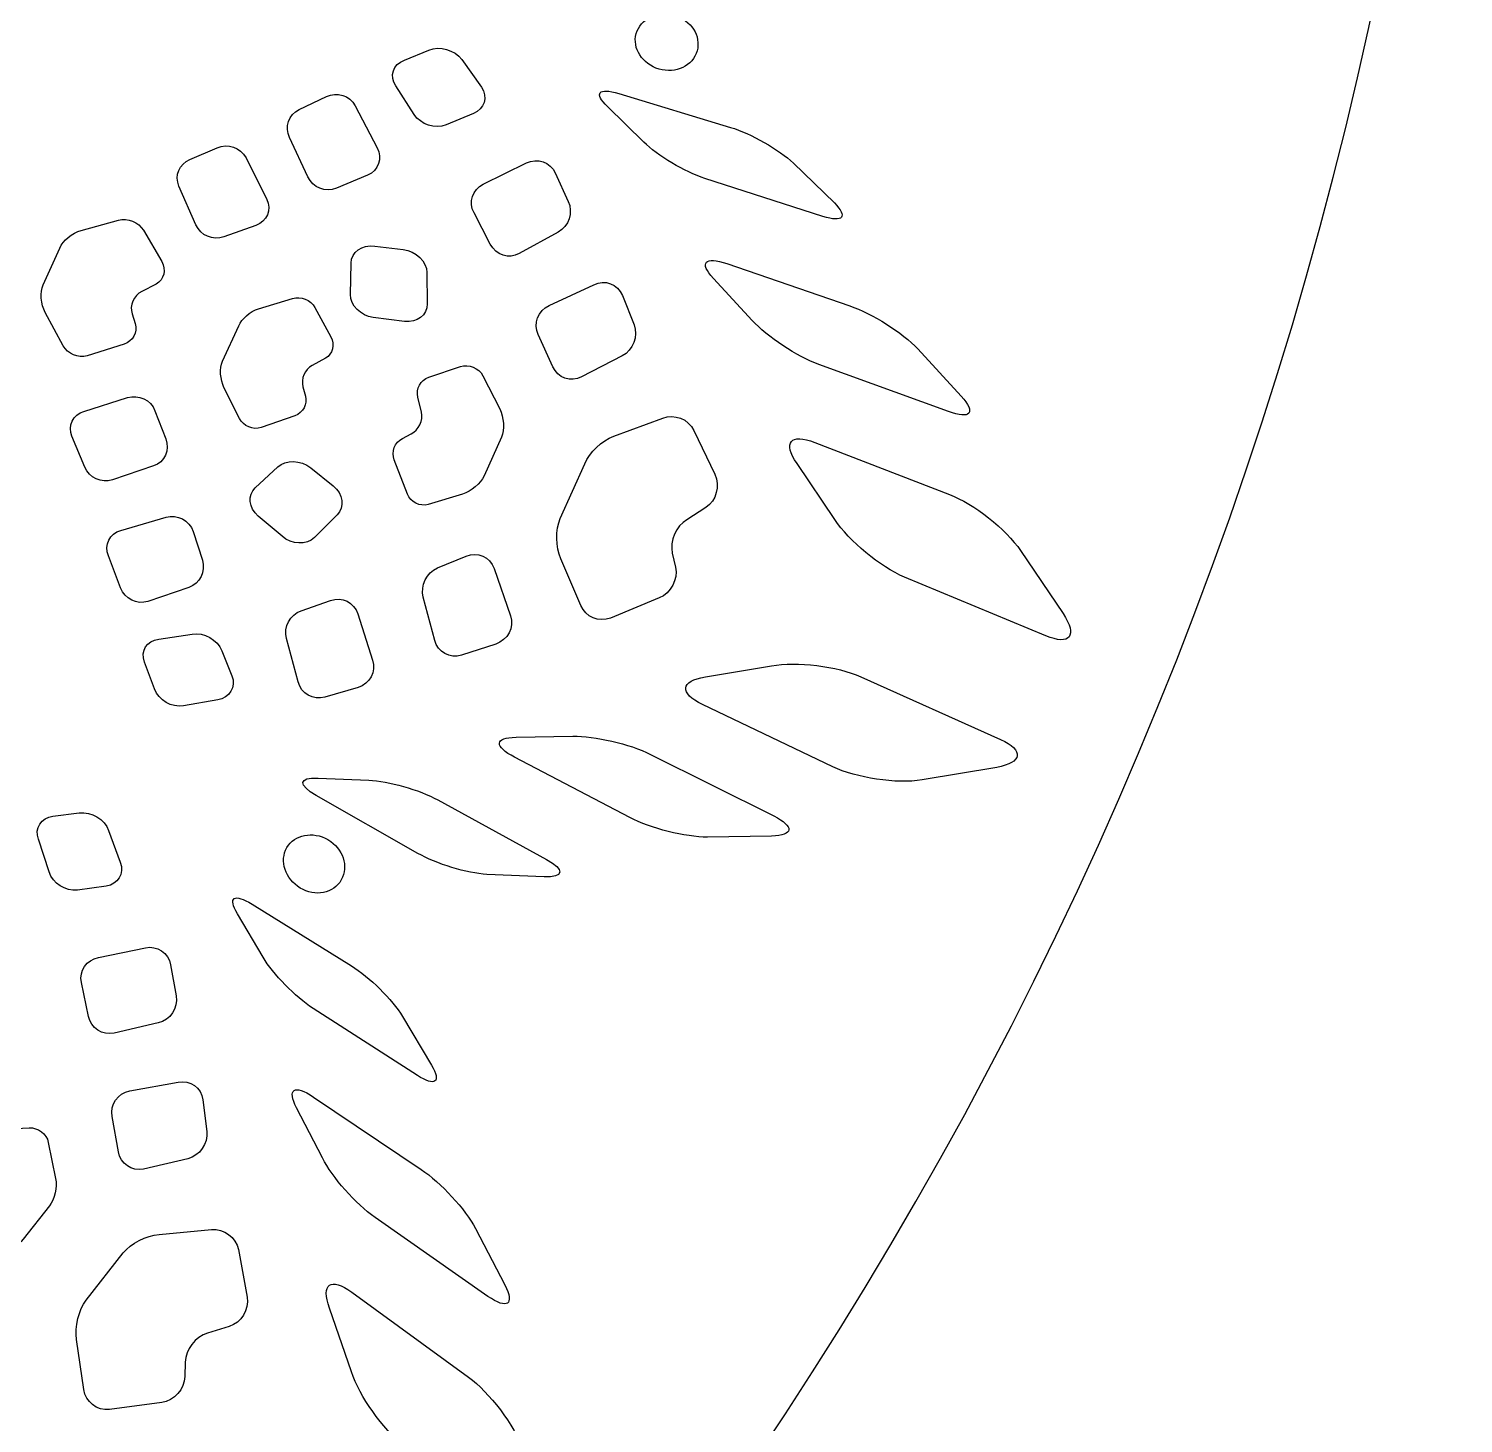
# Model space of a CAD drawing. Header units: centimetres. Extents: x -10.7 to 10.7, y -10.7 to 10.7.
# Drawn here: x 7.012 to 10.742, y -5.923 to -2.298 of the extents above; entities that cross this region are included whole.
import ezdxf

# ---------------------------------------------------------------- set-up
doc = ezdxf.new("R2010")
doc.units = ezdxf.units.CM
doc.header["$MEASUREMENT"] = 0
doc.layers.add('Camada 1', color=7, linetype='Continuous')

msp = doc.modelspace()

# ---------------------------------------------------------------- linework, layer by layer
at = {"layer": 'Camada 1'}
for points, knots in [([(-10.74208, 0), (-10.74208, 5.9327), (-5.9327, 10.74208), (0, 10.74208), (0, 10.74208), (5.9327, 10.74208), (10.74208, 5.9327), (10.74208, 0), (10.74208, 0), (10.74208, -5.9327), (5.9327, -10.74208), (0, -10.74208), (0, -10.74208), (-5.9327, -10.74208), (-10.74208, -5.9327), (-10.74208, 0)], [0, 0, 0, 0, 0.2, 0.2, 0.2, 0.2, 0.4, 0.4, 0.4, 0.4, 0.6, 0.6, 0.6, 0.6, 1, 1, 1, 1]), ([(8.59144, -2.31124), (8.58075, -2.34939), (8.60729, -2.39054), (8.65076, -2.40347), (8.65076, -2.40347), (8.69434, -2.41614), (8.73865, -2.39516), (8.74963, -2.35608), (8.74963, -2.35608), (8.76074, -2.31724), (8.73426, -2.27596), (8.6905, -2.26393), (8.6905, -2.26393), (8.64669, -2.25211), (8.60237, -2.27327), (8.59144, -2.31124)], [0, 0, 0, 0, 0.2, 0.2, 0.2, 0.2, 0.4, 0.4, 0.4, 0.4, 0.6, 0.6, 0.6, 0.6, 1, 1, 1, 1]), ([(8.01407, -2.52161), (8.031, -2.54762), (8.06844, -2.55976), (8.09726, -2.5482), (8.09726, -2.5482), (8.09726, -2.5482), (8.16798, -2.51928), (8.16798, -2.51928), (8.16798, -2.51928), (8.19708, -2.50732), (8.2065, -2.47607), (8.18896, -2.45049), (8.18896, -2.45049), (8.18896, -2.45049), (8.13774, -2.37866), (8.13774, -2.37866), (8.13774, -2.37866), (8.11898, -2.35294), (8.08019, -2.3422), (8.05209, -2.35403), (8.05209, -2.35403), (8.05209, -2.35403), (7.98856, -2.38014), (7.98856, -2.38014), (7.98856, -2.38014), (7.95919, -2.39162), (7.94924, -2.42155), (7.9662, -2.44732), (7.9662, -2.44732), (7.9662, -2.44732), (8.01407, -2.52161), (8.01407, -2.52161)], [0, 0, 0, 0, 0.1111111, 0.1111111, 0.1111111, 0.1111111, 0.2222222, 0.2222222, 0.2222222, 0.2222222, 0.3333333, 0.3333333, 0.3333333, 0.3333333, 0.4444444, 0.4444444, 0.4444444, 0.4444444, 0.5555556, 0.5555556, 0.5555556, 0.5555556, 0.6666667, 0.6666667, 0.6666667, 0.6666667, 0.7777778, 0.7777778, 0.7777778, 0.7777778, 1, 1, 1, 1]), ([(7.89302, -2.67907), (7.92101, -2.66722), (7.9326, -2.63502), (7.91829, -2.6079), (7.91829, -2.6079), (7.91829, -2.6079), (7.86093, -2.49887), (7.86093, -2.49887), (7.86093, -2.49887), (7.84677, -2.47204), (7.81291, -2.46143), (7.78574, -2.47469), (7.78574, -2.47469), (7.78574, -2.47469), (7.71523, -2.50882), (7.71523, -2.50882), (7.71523, -2.50882), (7.68837, -2.52163), (7.677, -2.55409), (7.68983, -2.58113), (7.68983, -2.58113), (7.68983, -2.58113), (7.73798, -2.68374), (7.73798, -2.68374), (7.73798, -2.68374), (7.75076, -2.71136), (7.78383, -2.7247), (7.81175, -2.71311), (7.81175, -2.71311), (7.81175, -2.71311), (7.89302, -2.67907), (7.89302, -2.67907)], [0, 0, 0, 0, 0.1111111, 0.1111111, 0.1111111, 0.1111111, 0.2222222, 0.2222222, 0.2222222, 0.2222222, 0.3333333, 0.3333333, 0.3333333, 0.3333333, 0.4444444, 0.4444444, 0.4444444, 0.4444444, 0.5555556, 0.5555556, 0.5555556, 0.5555556, 0.6666667, 0.6666667, 0.6666667, 0.6666667, 0.7777778, 0.7777778, 0.7777778, 0.7777778, 1, 1, 1, 1]), ([(9.07706, -2.78622), (9.12924, -2.80307), (9.14273, -2.78707), (9.10664, -2.75116), (9.10664, -2.75116), (9.10664, -2.75116), (9.00046, -2.64803), (9.00046, -2.64803), (9.00046, -2.64803), (8.96315, -2.61266), (8.88939, -2.57088), (8.83674, -2.555), (8.83674, -2.555), (8.83674, -2.555), (8.54596, -2.46695), (8.54596, -2.46695), (8.54596, -2.46695), (8.49336, -2.4511), (8.4804, -2.46621), (8.51704, -2.50111), (8.51704, -2.50111), (8.51704, -2.50111), (8.61102, -2.59311), (8.61102, -2.59311), (8.61102, -2.59311), (8.646, -2.62817), (8.7177, -2.67103), (8.77006, -2.68767), (8.77006, -2.68767), (8.77006, -2.68767), (9.07706, -2.78622), (9.07706, -2.78622)], [0, 0, 0, 0, 0.1111111, 0.1111111, 0.1111111, 0.1111111, 0.2222222, 0.2222222, 0.2222222, 0.2222222, 0.3333333, 0.3333333, 0.3333333, 0.3333333, 0.4444444, 0.4444444, 0.4444444, 0.4444444, 0.5555556, 0.5555556, 0.5555556, 0.5555556, 0.6666667, 0.6666667, 0.6666667, 0.6666667, 0.7777778, 0.7777778, 0.7777778, 0.7777778, 1, 1, 1, 1]), ([(7.60256, -2.81003), (7.63108, -2.79966), (7.64389, -2.76878), (7.63087, -2.74201), (7.63087, -2.74201), (7.63087, -2.74201), (7.57687, -2.6343), (7.57687, -2.6343), (7.57687, -2.6343), (7.56242, -2.60734), (7.52903, -2.59588), (7.50226, -2.60803), (7.50226, -2.60803), (7.50226, -2.60803), (7.43082, -2.63856), (7.43082, -2.63856), (7.43082, -2.63856), (7.4033, -2.64996), (7.3906, -2.68087), (7.40246, -2.70754), (7.40246, -2.70754), (7.40246, -2.70754), (7.44678, -2.80843), (7.44678, -2.80843), (7.44678, -2.80843), (7.45845, -2.83568), (7.49128, -2.84994), (7.51954, -2.83981), (7.51954, -2.83981), (7.51954, -2.83981), (7.60256, -2.81003), (7.60256, -2.81003)], [0, 0, 0, 0, 0.1111111, 0.1111111, 0.1111111, 0.1111111, 0.2222222, 0.2222222, 0.2222222, 0.2222222, 0.3333333, 0.3333333, 0.3333333, 0.3333333, 0.4444444, 0.4444444, 0.4444444, 0.4444444, 0.5555556, 0.5555556, 0.5555556, 0.5555556, 0.6666667, 0.6666667, 0.6666667, 0.6666667, 0.7777778, 0.7777778, 0.7777778, 0.7777778, 1, 1, 1, 1]), ([(8.21208, -2.85853), (8.22671, -2.88671), (8.26039, -2.89809), (8.28743, -2.88316), (8.28743, -2.88316), (8.28743, -2.88316), (8.38895, -2.82712), (8.38895, -2.82712), (8.38895, -2.82712), (8.41607, -2.81199), (8.42776, -2.77598), (8.41485, -2.74735), (8.41485, -2.74735), (8.41485, -2.74735), (8.38101, -2.67329), (8.38101, -2.67329), (8.38101, -2.67329), (8.36812, -2.64498), (8.33426, -2.63363), (8.30627, -2.64733), (8.30627, -2.64733), (8.30627, -2.64733), (8.1935, -2.70255), (8.1935, -2.70255), (8.1935, -2.70255), (8.16548, -2.71607), (8.15487, -2.74938), (8.16971, -2.77722), (8.16971, -2.77722), (8.16971, -2.77722), (8.21208, -2.85853), (8.21208, -2.85853)], [0, 0, 0, 0, 0.1111111, 0.1111111, 0.1111111, 0.1111111, 0.2222222, 0.2222222, 0.2222222, 0.2222222, 0.3333333, 0.3333333, 0.3333333, 0.3333333, 0.4444444, 0.4444444, 0.4444444, 0.4444444, 0.5555556, 0.5555556, 0.5555556, 0.5555556, 0.6666667, 0.6666667, 0.6666667, 0.6666667, 0.7777778, 0.7777778, 0.7777778, 0.7777778, 1, 1, 1, 1]), ([(7.25974, -3.11841), (7.2826, -3.11132), (7.29554, -3.08708), (7.28866, -3.06512), (7.28866, -3.06512), (7.28866, -3.06512), (7.28062, -3.03967), (7.28062, -3.03967), (7.28062, -3.03967), (7.27345, -3.01795), (7.28491, -2.99178), (7.30583, -2.98146), (7.30583, -2.98146), (7.30583, -2.98146), (7.34351, -2.96222), (7.34351, -2.96222), (7.34351, -2.96222), (7.36367, -2.95132), (7.36989, -2.92513), (7.35777, -2.90385), (7.35777, -2.90385), (7.35777, -2.90385), (7.31001, -2.82249), (7.31001, -2.82249), (7.31001, -2.82249), (7.2976, -2.80159), (7.26852, -2.78987), (7.24545, -2.79627), (7.24545, -2.79627), (7.24545, -2.79627), (7.14792, -2.82305), (7.14792, -2.82305), (7.14792, -2.82305), (7.12493, -2.82914), (7.10019, -2.84975), (7.09283, -2.86861), (7.09283, -2.86861), (7.09283, -2.86861), (7.04907, -2.9642), (7.04907, -2.9642), (7.04907, -2.9642), (7.04079, -2.98269), (7.04341, -3.01503), (7.05479, -3.03614), (7.05479, -3.03614), (7.05479, -3.03614), (7.10165, -3.12242), (7.10165, -3.12242), (7.10165, -3.12242), (7.11313, -3.14388), (7.14099, -3.15573), (7.16356, -3.14864), (7.16356, -3.14864), (7.16356, -3.14864), (7.25974, -3.11841), (7.25974, -3.11841)], [0, 0, 0, 0, 0.0666667, 0.0666667, 0.0666667, 0.0666667, 0.1333333, 0.1333333, 0.1333333, 0.1333333, 0.2, 0.2, 0.2, 0.2, 0.2666667, 0.2666667, 0.2666667, 0.2666667, 0.3333333, 0.3333333, 0.3333333, 0.3333333, 0.4, 0.4, 0.4, 0.4, 0.4666667, 0.4666667, 0.4666667, 0.4666667, 0.5333333, 0.5333333, 0.5333333, 0.5333333, 0.6, 0.6, 0.6, 0.6, 0.6666667, 0.6666667, 0.6666667, 0.6666667, 0.7333333, 0.7333333, 0.7333333, 0.7333333, 0.8, 0.8, 0.8, 0.8, 0.8666667, 0.8666667, 0.8666667, 0.8666667, 1, 1, 1, 1]), ([(7.84852, -2.98905), (7.84823, -3.01757), (7.87474, -3.04464), (7.90784, -3.04895), (7.90784, -3.04895), (7.90784, -3.04895), (7.98875, -3.0593), (7.98875, -3.0593), (7.98875, -3.0593), (8.02174, -3.06359), (8.04855, -3.04292), (8.04828, -3.01374), (8.04828, -3.01374), (8.04828, -3.01374), (8.04717, -2.93238), (8.04717, -2.93238), (8.04717, -2.93238), (8.04677, -2.90341), (8.01899, -2.87647), (7.98568, -2.87264), (7.98568, -2.87264), (7.98568, -2.87264), (7.91152, -2.86351), (7.91152, -2.86351), (7.91152, -2.86351), (7.87821, -2.85946), (7.85061, -2.87917), (7.85016, -2.9077), (7.85016, -2.9077), (7.85016, -2.9077), (7.84852, -2.98905), (7.84852, -2.98905)], [0, 0, 0, 0, 0.1111111, 0.1111111, 0.1111111, 0.1111111, 0.2222222, 0.2222222, 0.2222222, 0.2222222, 0.3333333, 0.3333333, 0.3333333, 0.3333333, 0.4444444, 0.4444444, 0.4444444, 0.4444444, 0.5555556, 0.5555556, 0.5555556, 0.5555556, 0.6666667, 0.6666667, 0.6666667, 0.6666667, 0.7777778, 0.7777778, 0.7777778, 0.7777778, 1, 1, 1, 1]), ([(9.40319, -3.29388), (9.46068, -3.31489), (9.47571, -3.29661), (9.43671, -3.25374), (9.43671, -3.25374), (9.43671, -3.25374), (9.32336, -3.13081), (9.32336, -3.13081), (9.32336, -3.13081), (9.28402, -3.08874), (9.20443, -3.03855), (9.14659, -3.01886), (9.14659, -3.01886), (9.14659, -3.01886), (8.82748, -2.90916), (8.82748, -2.90916), (8.82748, -2.90916), (8.76969, -2.88929), (8.75416, -2.90638), (8.7924, -2.94745), (8.7924, -2.94745), (8.7924, -2.94745), (8.89315, -3.05691), (8.89315, -3.05691), (8.89315, -3.05691), (8.93141, -3.09858), (9.00946, -3.15065), (9.06666, -3.17158), (9.06666, -3.17158), (9.06666, -3.17158), (9.40319, -3.29388), (9.40319, -3.29388)], [0, 0, 0, 0, 0.1111111, 0.1111111, 0.1111111, 0.1111111, 0.2222222, 0.2222222, 0.2222222, 0.2222222, 0.3333333, 0.3333333, 0.3333333, 0.3333333, 0.4444444, 0.4444444, 0.4444444, 0.4444444, 0.5555556, 0.5555556, 0.5555556, 0.5555556, 0.6666667, 0.6666667, 0.6666667, 0.6666667, 0.7777778, 0.7777778, 0.7777778, 0.7777778, 1, 1, 1, 1]), ([(8.37449, -3.17709), (8.38764, -3.20601), (8.42111, -3.21834), (8.44947, -3.20379), (8.44947, -3.20379), (8.44947, -3.20379), (8.55517, -3.14886), (8.55517, -3.14886), (8.55517, -3.14886), (8.58335, -3.13394), (8.59734, -3.09745), (8.58584, -3.06816), (8.58584, -3.06816), (8.58584, -3.06816), (8.55555, -2.99154), (8.55555, -2.99154), (8.55555, -2.99154), (8.54277, -2.96207), (8.50954, -2.94958), (8.48155, -2.96384), (8.48155, -2.96384), (8.48155, -2.96384), (8.36503, -3.01795), (8.36503, -3.01795), (8.36503, -3.01795), (8.33614, -3.03102), (8.32328, -3.06497), (8.33643, -3.09362), (8.33643, -3.09362), (8.33643, -3.09362), (8.37449, -3.17709), (8.37449, -3.17709)], [0, 0, 0, 0, 0.1111111, 0.1111111, 0.1111111, 0.1111111, 0.2222222, 0.2222222, 0.2222222, 0.2222222, 0.3333333, 0.3333333, 0.3333333, 0.3333333, 0.4444444, 0.4444444, 0.4444444, 0.4444444, 0.5555556, 0.5555556, 0.5555556, 0.5555556, 0.6666667, 0.6666667, 0.6666667, 0.6666667, 0.7777778, 0.7777778, 0.7777778, 0.7777778, 1, 1, 1, 1]), ([(7.70416, -3.30438), (7.72504, -3.297), (7.73737, -3.27377), (7.73139, -3.25329), (7.73139, -3.25329), (7.73139, -3.25329), (7.72485, -3.22945), (7.72485, -3.22945), (7.72485, -3.22945), (7.71879, -3.209), (7.72972, -3.18392), (7.74872, -3.17378), (7.74872, -3.17378), (7.74872, -3.17378), (7.78378, -3.15492), (7.78378, -3.15492), (7.78378, -3.15492), (7.80206, -3.14436), (7.80831, -3.11928), (7.79759, -3.09949), (7.79759, -3.09949), (7.79759, -3.09949), (7.75616, -3.02303), (7.75616, -3.02303), (7.75616, -3.02303), (7.74515, -3.0035), (7.71896, -2.99295), (7.69787, -2.99956), (7.69787, -2.99956), (7.69787, -2.99956), (7.60908, -3.02657), (7.60908, -3.02657), (7.60908, -3.02657), (7.58789, -3.03297), (7.56513, -3.05295), (7.5578, -3.07086), (7.5578, -3.07086), (7.5578, -3.07086), (7.51592, -3.16294), (7.51592, -3.16294), (7.51592, -3.16294), (7.5079, -3.18046), (7.50946, -3.21107), (7.51954, -3.23091), (7.51954, -3.23091), (7.51954, -3.23091), (7.56031, -3.31153), (7.56031, -3.31153), (7.56031, -3.31153), (7.57013, -3.33159), (7.59518, -3.34227), (7.61611, -3.33513), (7.61611, -3.33513), (7.61611, -3.33513), (7.70416, -3.30438), (7.70416, -3.30438)], [0, 0, 0, 0, 0.0666667, 0.0666667, 0.0666667, 0.0666667, 0.1333333, 0.1333333, 0.1333333, 0.1333333, 0.2, 0.2, 0.2, 0.2, 0.2666667, 0.2666667, 0.2666667, 0.2666667, 0.3333333, 0.3333333, 0.3333333, 0.3333333, 0.4, 0.4, 0.4, 0.4, 0.4666667, 0.4666667, 0.4666667, 0.4666667, 0.5333333, 0.5333333, 0.5333333, 0.5333333, 0.6, 0.6, 0.6, 0.6, 0.6666667, 0.6666667, 0.6666667, 0.6666667, 0.7333333, 0.7333333, 0.7333333, 0.7333333, 0.8, 0.8, 0.8, 0.8, 0.8666667, 0.8666667, 0.8666667, 0.8666667, 1, 1, 1, 1]), ([(7.99648, -3.50827), (8.00442, -3.52907), (8.02884, -3.54148), (8.05059, -3.53497), (8.05059, -3.53497), (8.05059, -3.53497), (8.14005, -3.50835), (8.14005, -3.50835), (8.14005, -3.50835), (8.16196, -3.50152), (8.18715, -3.4802), (8.19572, -3.46088), (8.19572, -3.46088), (8.19572, -3.46088), (8.24136, -3.36029), (8.24136, -3.36029), (8.24136, -3.36029), (8.24959, -3.34084), (8.24705, -3.30753), (8.23678, -3.28689), (8.23678, -3.28689), (8.23678, -3.28689), (8.19257, -3.20042), (8.19257, -3.20042), (8.19257, -3.20042), (8.18196, -3.18015), (8.15563, -3.16962), (8.13436, -3.17677), (8.13436, -3.17677), (8.13436, -3.17677), (8.05181, -3.20463), (8.05181, -3.20463), (8.05181, -3.20463), (8.03043, -3.21154), (8.01794, -3.23474), (8.02374, -3.2562), (8.02374, -3.2562), (8.02374, -3.2562), (8.03319, -3.2952), (8.03319, -3.2952), (8.03319, -3.2952), (8.03824, -3.31616), (8.0261, -3.342), (8.00626, -3.35185), (8.00626, -3.35185), (8.00626, -3.35185), (7.98343, -3.36357), (7.98343, -3.36357), (7.98343, -3.36357), (7.96374, -3.37347), (7.95414, -3.39865), (7.96234, -3.41934), (7.96234, -3.41934), (7.96234, -3.41934), (7.99648, -3.50827), (7.99648, -3.50827)], [0, 0, 0, 0, 0.0666667, 0.0666667, 0.0666667, 0.0666667, 0.1333333, 0.1333333, 0.1333333, 0.1333333, 0.2, 0.2, 0.2, 0.2, 0.2666667, 0.2666667, 0.2666667, 0.2666667, 0.3333333, 0.3333333, 0.3333333, 0.3333333, 0.4, 0.4, 0.4, 0.4, 0.4666667, 0.4666667, 0.4666667, 0.4666667, 0.5333333, 0.5333333, 0.5333333, 0.5333333, 0.6, 0.6, 0.6, 0.6, 0.6666667, 0.6666667, 0.6666667, 0.6666667, 0.7333333, 0.7333333, 0.7333333, 0.7333333, 0.8, 0.8, 0.8, 0.8, 0.8666667, 0.8666667, 0.8666667, 0.8666667, 1, 1, 1, 1]), ([(7.15751, -3.43781), (7.16899, -3.46535), (7.20117, -3.48057), (7.22942, -3.47112), (7.22942, -3.47112), (7.22942, -3.47112), (7.33631, -3.43474), (7.33631, -3.43474), (7.33631, -3.43474), (7.36555, -3.42537), (7.37925, -3.39333), (7.36832, -3.36476), (7.36832, -3.36476), (7.36832, -3.36476), (7.34014, -3.29152), (7.34014, -3.29152), (7.34014, -3.29152), (7.32932, -3.26345), (7.29717, -3.24837), (7.26889, -3.25728), (7.26889, -3.25728), (7.26889, -3.25728), (7.15512, -3.29313), (7.15512, -3.29313), (7.15512, -3.29313), (7.12776, -3.30205), (7.11244, -3.33049), (7.12422, -3.35795), (7.12422, -3.35795), (7.12422, -3.35795), (7.15751, -3.43781), (7.15751, -3.43781)], [0, 0, 0, 0, 0.1111111, 0.1111111, 0.1111111, 0.1111111, 0.2222222, 0.2222222, 0.2222222, 0.2222222, 0.3333333, 0.3333333, 0.3333333, 0.3333333, 0.4444444, 0.4444444, 0.4444444, 0.4444444, 0.5555556, 0.5555556, 0.5555556, 0.5555556, 0.6666667, 0.6666667, 0.6666667, 0.6666667, 0.7777778, 0.7777778, 0.7777778, 0.7777778, 1, 1, 1, 1]), ([(8.65135, -3.77801), (8.68157, -3.7656), (8.70048, -3.72933), (8.69358, -3.69789), (8.69358, -3.69789), (8.69358, -3.69789), (8.68535, -3.66164), (8.68535, -3.66164), (8.68535, -3.66164), (8.67826, -3.63034), (8.69509, -3.59137), (8.72316, -3.57475), (8.72316, -3.57475), (8.72316, -3.57475), (8.7729, -3.54297), (8.7729, -3.54297), (8.7729, -3.54297), (8.79946, -3.52527), (8.81007, -3.48643), (8.79592, -3.45666), (8.79592, -3.45666), (8.79592, -3.45666), (8.74134, -3.34257), (8.74134, -3.34257), (8.74134, -3.34257), (8.72718, -3.31307), (8.69059, -3.29891), (8.66027, -3.31048), (8.66027, -3.31048), (8.66027, -3.31048), (8.53295, -3.35797), (8.53295, -3.35797), (8.53295, -3.35797), (8.50271, -3.36858), (8.46905, -3.40086), (8.45783, -3.42912), (8.45783, -3.42912), (8.45783, -3.42912), (8.39412, -3.57192), (8.39412, -3.57192), (8.39412, -3.57192), (8.38153, -3.59962), (8.38192, -3.64656), (8.39507, -3.67622), (8.39507, -3.67622), (8.39507, -3.67622), (8.44743, -3.79766), (8.44743, -3.79766), (8.44743, -3.79766), (8.46008, -3.82774), (8.49461, -3.84235), (8.52456, -3.83023), (8.52456, -3.83023), (8.52456, -3.83023), (8.65135, -3.77801), (8.65135, -3.77801)], [0, 0, 0, 0, 0.0666667, 0.0666667, 0.0666667, 0.0666667, 0.1333333, 0.1333333, 0.1333333, 0.1333333, 0.2, 0.2, 0.2, 0.2, 0.2666667, 0.2666667, 0.2666667, 0.2666667, 0.3333333, 0.3333333, 0.3333333, 0.3333333, 0.4, 0.4, 0.4, 0.4, 0.4666667, 0.4666667, 0.4666667, 0.4666667, 0.5333333, 0.5333333, 0.5333333, 0.5333333, 0.6, 0.6, 0.6, 0.6, 0.6666667, 0.6666667, 0.6666667, 0.6666667, 0.7333333, 0.7333333, 0.7333333, 0.7333333, 0.8, 0.8, 0.8, 0.8, 0.8666667, 0.8666667, 0.8666667, 0.8666667, 1, 1, 1, 1]), ([(9.65647, -3.87644), (9.71926, -3.90255), (9.73968, -3.87623), (9.70161, -3.81889), (9.70161, -3.81889), (9.70161, -3.81889), (9.59109, -3.65501), (9.59109, -3.65501), (9.59109, -3.65501), (9.55246, -3.59876), (9.46917, -3.53343), (9.40572, -3.5092), (9.40572, -3.5092), (9.40572, -3.5092), (9.05581, -3.37376), (9.05581, -3.37376), (9.05581, -3.37376), (8.99252, -3.34947), (8.97183, -3.37376), (9.00961, -3.4289), (9.00961, -3.4289), (9.00961, -3.4289), (9.10766, -3.5741), (9.10766, -3.5741), (9.10766, -3.5741), (9.14489, -3.63009), (9.2263, -3.6979), (9.28906, -3.72401), (9.28906, -3.72401), (9.28906, -3.72401), (9.65647, -3.87644), (9.65647, -3.87644)], [0, 0, 0, 0, 0.1111111, 0.1111111, 0.1111111, 0.1111111, 0.2222222, 0.2222222, 0.2222222, 0.2222222, 0.3333333, 0.3333333, 0.3333333, 0.3333333, 0.4444444, 0.4444444, 0.4444444, 0.4444444, 0.5555556, 0.5555556, 0.5555556, 0.5555556, 0.6666667, 0.6666667, 0.6666667, 0.6666667, 0.7777778, 0.7777778, 0.7777778, 0.7777778, 1, 1, 1, 1]), ([(7.81375, -3.56246), (7.83407, -3.54195), (7.82933, -3.50761), (7.8033, -3.48645), (7.8033, -3.48645), (7.8033, -3.48645), (7.74507, -3.43991), (7.74507, -3.43991), (7.74507, -3.43991), (7.71896, -3.4189), (7.68025, -3.41816), (7.65927, -3.43737), (7.65927, -3.43737), (7.65927, -3.43737), (7.60098, -3.49158), (7.60098, -3.49158), (7.60098, -3.49158), (7.58071, -3.51105), (7.58349, -3.54391), (7.60871, -3.56535), (7.60871, -3.56535), (7.60871, -3.56535), (7.67049, -3.61779), (7.67049, -3.61779), (7.67049, -3.61779), (7.69555, -3.63959), (7.73365, -3.64118), (7.75526, -3.62134), (7.75526, -3.62134), (7.75526, -3.62134), (7.81375, -3.56246), (7.81375, -3.56246)], [0, 0, 0, 0, 0.1111111, 0.1111111, 0.1111111, 0.1111111, 0.2222222, 0.2222222, 0.2222222, 0.2222222, 0.3333333, 0.3333333, 0.3333333, 0.3333333, 0.4444444, 0.4444444, 0.4444444, 0.4444444, 0.5555556, 0.5555556, 0.5555556, 0.5555556, 0.6666667, 0.6666667, 0.6666667, 0.6666667, 0.7777778, 0.7777778, 0.7777778, 0.7777778, 1, 1, 1, 1]), ([(7.25069, -3.75171), (7.26162, -3.78055), (7.29339, -3.79648), (7.32184, -3.78708), (7.32184, -3.78708), (7.32184, -3.78708), (7.42833, -3.75078), (7.42833, -3.75078), (7.42833, -3.75078), (7.45664, -3.74081), (7.47265, -3.70882), (7.46341, -3.67987), (7.46341, -3.67987), (7.46341, -3.67987), (7.43925, -3.60499), (7.43925, -3.60499), (7.43925, -3.60499), (7.42994, -3.57615), (7.39803, -3.56001), (7.36903, -3.5685), (7.36903, -3.5685), (7.36903, -3.5685), (7.2514, -3.60247), (7.2514, -3.60247), (7.2514, -3.60247), (7.22238, -3.61041), (7.20785, -3.64012), (7.21886, -3.66848), (7.21886, -3.66848), (7.21886, -3.66848), (7.25069, -3.75171), (7.25069, -3.75171)], [0, 0, 0, 0, 0.1111111, 0.1111111, 0.1111111, 0.1111111, 0.2222222, 0.2222222, 0.2222222, 0.2222222, 0.3333333, 0.3333333, 0.3333333, 0.3333333, 0.4444444, 0.4444444, 0.4444444, 0.4444444, 0.5555556, 0.5555556, 0.5555556, 0.5555556, 0.6666667, 0.6666667, 0.6666667, 0.6666667, 0.7777778, 0.7777778, 0.7777778, 0.7777778, 1, 1, 1, 1]), ([(8.22635, -3.89782), (8.25686, -3.88771), (8.2754, -3.85506), (8.26426, -3.82424), (8.26426, -3.82424), (8.26426, -3.82424), (8.22169, -3.70145), (8.22169, -3.70145), (8.22169, -3.70145), (8.21116, -3.67139), (8.17859, -3.65703), (8.14967, -3.66909), (8.14967, -3.66909), (8.14967, -3.66909), (8.07466, -3.70002), (8.07466, -3.70002), (8.07466, -3.70002), (8.04606, -3.71185), (8.03037, -3.74614), (8.03762, -3.77569), (8.03762, -3.77569), (8.03762, -3.77569), (8.0676, -3.88867), (8.0676, -3.88867), (8.0676, -3.88867), (8.07554, -3.91907), (8.10684, -3.93614), (8.13721, -3.92664), (8.13721, -3.92664), (8.13721, -3.92664), (8.22635, -3.89782), (8.22635, -3.89782)], [0, 0, 0, 0, 0.1111111, 0.1111111, 0.1111111, 0.1111111, 0.2222222, 0.2222222, 0.2222222, 0.2222222, 0.3333333, 0.3333333, 0.3333333, 0.3333333, 0.4444444, 0.4444444, 0.4444444, 0.4444444, 0.5555556, 0.5555556, 0.5555556, 0.5555556, 0.6666667, 0.6666667, 0.6666667, 0.6666667, 0.7777778, 0.7777778, 0.7777778, 0.7777778, 1, 1, 1, 1]), ([(7.86842, -4.01058), (7.89866, -4.0018), (7.9156, -3.96965), (7.9061, -3.93967), (7.9061, -3.93967), (7.9061, -3.93967), (7.86779, -3.81944), (7.86779, -3.81944), (7.86779, -3.81944), (7.85819, -3.78946), (7.82612, -3.7742), (7.7967, -3.78454), (7.7967, -3.78454), (7.7967, -3.78454), (7.72018, -3.81124), (7.72018, -3.81124), (7.72018, -3.81124), (7.69108, -3.82129), (7.67404, -3.85352), (7.68219, -3.88344), (7.68219, -3.88344), (7.68219, -3.88344), (7.71243, -3.99644), (7.71243, -3.99644), (7.71243, -3.99644), (7.72047, -4.02647), (7.75127, -4.04454), (7.78138, -4.03607), (7.78138, -4.03607), (7.78138, -4.03607), (7.86842, -4.01058), (7.86842, -4.01058)], [0, 0, 0, 0, 0.1111111, 0.1111111, 0.1111111, 0.1111111, 0.2222222, 0.2222222, 0.2222222, 0.2222222, 0.3333333, 0.3333333, 0.3333333, 0.3333333, 0.4444444, 0.4444444, 0.4444444, 0.4444444, 0.5555556, 0.5555556, 0.5555556, 0.5555556, 0.6666667, 0.6666667, 0.6666667, 0.6666667, 0.7777778, 0.7777778, 0.7777778, 0.7777778, 1, 1, 1, 1]), ([(7.5034, -4.0432), (7.53459, -4.03783), (7.55126, -4.00944), (7.54015, -3.98052), (7.54015, -3.98052), (7.54015, -3.98052), (7.51441, -3.91572), (7.51441, -3.91572), (7.51441, -3.91572), (7.50219, -3.88659), (7.46731, -3.86701), (7.43668, -3.87206), (7.43668, -3.87206), (7.43668, -3.87206), (7.35013, -3.885), (7.35013, -3.885), (7.35013, -3.885), (7.31883, -3.88913), (7.30227, -3.91572), (7.3129, -3.94474), (7.3129, -3.94474), (7.3129, -3.94474), (7.33904, -4.0147), (7.33904, -4.0147), (7.33904, -4.0147), (7.34981, -4.04391), (7.38352, -4.06381), (7.41455, -4.05844), (7.41455, -4.05844), (7.41455, -4.05844), (7.5034, -4.0432), (7.5034, -4.0432)], [0, 0, 0, 0, 0.1111111, 0.1111111, 0.1111111, 0.1111111, 0.2222222, 0.2222222, 0.2222222, 0.2222222, 0.3333333, 0.3333333, 0.3333333, 0.3333333, 0.4444444, 0.4444444, 0.4444444, 0.4444444, 0.5555556, 0.5555556, 0.5555556, 0.5555556, 0.6666667, 0.6666667, 0.6666667, 0.6666667, 0.7777778, 0.7777778, 0.7777778, 0.7777778, 1, 1, 1, 1]), ([(9.17578, -3.98288), (9.11384, -3.95536), (9.00888, -3.94274), (8.94313, -3.95433), (8.94313, -3.95433), (8.94313, -3.95433), (8.77128, -3.98325), (8.77128, -3.98325), (8.77128, -3.98325), (8.70603, -3.99381), (8.70275, -4.0258), (8.76411, -4.05508), (8.76411, -4.05508), (8.76411, -4.05508), (9.10254, -4.21693), (9.10254, -4.21693), (9.10254, -4.21693), (9.16369, -4.24614), (9.26804, -4.26202), (9.33492, -4.25109), (9.33492, -4.25109), (9.33492, -4.25109), (9.52873, -4.21844), (9.52873, -4.21844), (9.52873, -4.21844), (9.59599, -4.20651), (9.60078, -4.17359), (9.53884, -4.14586), (9.53884, -4.14586), (9.53884, -4.14586), (9.17578, -3.98288), (9.17578, -3.98288)], [0, 0, 0, 0, 0.1111111, 0.1111111, 0.1111111, 0.1111111, 0.2222222, 0.2222222, 0.2222222, 0.2222222, 0.3333333, 0.3333333, 0.3333333, 0.3333333, 0.4444444, 0.4444444, 0.4444444, 0.4444444, 0.5555556, 0.5555556, 0.5555556, 0.5555556, 0.6666667, 0.6666667, 0.6666667, 0.6666667, 0.7777778, 0.7777778, 0.7777778, 0.7777778, 1, 1, 1, 1]), ([(8.62867, -4.18457), (8.57411, -4.15711), (8.48296, -4.13652), (8.42671, -4.13771), (8.42671, -4.13771), (8.42671, -4.13771), (8.27894, -4.14006), (8.27894, -4.14006), (8.27894, -4.14006), (8.2228, -4.14091), (8.22126, -4.16393), (8.27539, -4.19234), (8.27539, -4.19234), (8.27539, -4.19234), (8.57471, -4.34876), (8.57471, -4.34876), (8.57471, -4.34876), (8.62863, -4.37707), (8.71968, -4.40022), (8.77685, -4.39977), (8.77685, -4.39977), (8.77685, -4.39977), (8.94335, -4.39707), (8.94335, -4.39707), (8.94335, -4.39707), (9.00092, -4.39575), (9.00344, -4.37199), (8.94888, -4.34471), (8.94888, -4.34471), (8.94888, -4.34471), (8.62867, -4.18457), (8.62867, -4.18457)], [0, 0, 0, 0, 0.1111111, 0.1111111, 0.1111111, 0.1111111, 0.2222222, 0.2222222, 0.2222222, 0.2222222, 0.3333333, 0.3333333, 0.3333333, 0.3333333, 0.4444444, 0.4444444, 0.4444444, 0.4444444, 0.5555556, 0.5555556, 0.5555556, 0.5555556, 0.6666667, 0.6666667, 0.6666667, 0.6666667, 0.7777778, 0.7777778, 0.7777778, 0.7777778, 1, 1, 1, 1]), ([(8.07577, -4.30305), (8.02746, -4.27657), (7.94647, -4.25389), (7.89622, -4.25199), (7.89622, -4.25199), (7.89622, -4.25199), (7.76411, -4.24649), (7.76411, -4.24649), (7.76411, -4.24649), (7.71365, -4.24408), (7.71185, -4.26424), (7.75937, -4.29147), (7.75937, -4.29147), (7.75937, -4.29147), (8.02342, -4.44199), (8.02342, -4.44199), (8.02342, -4.44199), (8.0711, -4.46922), (8.15195, -4.49377), (8.20307, -4.49649), (8.20307, -4.49649), (8.20307, -4.49649), (8.35198, -4.50289), (8.35198, -4.50289), (8.35198, -4.50289), (8.40347, -4.50487), (8.40638, -4.48434), (8.35812, -4.45815), (8.35812, -4.45815), (8.35812, -4.45815), (8.07577, -4.30305), (8.07577, -4.30305)], [0, 0, 0, 0, 0.1111111, 0.1111111, 0.1111111, 0.1111111, 0.2222222, 0.2222222, 0.2222222, 0.2222222, 0.3333333, 0.3333333, 0.3333333, 0.3333333, 0.4444444, 0.4444444, 0.4444444, 0.4444444, 0.5555556, 0.5555556, 0.5555556, 0.5555556, 0.6666667, 0.6666667, 0.6666667, 0.6666667, 0.7777778, 0.7777778, 0.7777778, 0.7777778, 1, 1, 1, 1]), ([(7.0648, -4.49016), (7.07475, -4.52011), (7.10769, -4.5412), (7.13827, -4.53726), (7.13827, -4.53726), (7.13827, -4.53726), (7.21317, -4.52699), (7.21317, -4.52699), (7.21317, -4.52699), (7.24423, -4.5226), (7.26085, -4.49482), (7.25003, -4.46513), (7.25003, -4.46513), (7.25003, -4.46513), (7.21971, -4.38277), (7.21971, -4.38277), (7.21971, -4.38277), (7.20899, -4.35359), (7.17436, -4.33292), (7.1434, -4.33686), (7.1434, -4.33686), (7.1434, -4.33686), (7.07471, -4.34538), (7.07471, -4.34538), (7.07471, -4.34538), (7.04386, -4.34922), (7.02685, -4.37575), (7.03685, -4.40536), (7.03685, -4.40536), (7.03685, -4.40536), (7.0648, -4.49016), (7.0648, -4.49016)], [0, 0, 0, 0, 0.1111111, 0.1111111, 0.1111111, 0.1111111, 0.2222222, 0.2222222, 0.2222222, 0.2222222, 0.3333333, 0.3333333, 0.3333333, 0.3333333, 0.4444444, 0.4444444, 0.4444444, 0.4444444, 0.5555556, 0.5555556, 0.5555556, 0.5555556, 0.6666667, 0.6666667, 0.6666667, 0.6666667, 0.7777778, 0.7777778, 0.7777778, 0.7777778, 1, 1, 1, 1]), ([(7.68305, -4.42709), (7.66342, -4.46154), (7.67895, -4.50845), (7.71784, -4.53213), (7.71784, -4.53213), (7.75676, -4.55565), (7.80439, -4.54623), (7.82455, -4.51096), (7.82455, -4.51096), (7.84468, -4.4759), (7.82915, -4.42904), (7.78992, -4.40632), (7.78992, -4.40632), (7.7506, -4.38346), (7.70284, -4.39293), (7.68305, -4.42709)], [0, 0, 0, 0, 0.2, 0.2, 0.2, 0.2, 0.4, 0.4, 0.4, 0.4, 0.6, 0.6, 0.6, 0.6, 1, 1, 1, 1]), ([(8.02233, -5.01923), (8.06842, -5.04892), (8.08538, -5.03677), (8.05942, -4.99259), (8.05942, -4.99259), (8.05942, -4.99259), (7.98383, -4.86593), (7.98383, -4.86593), (7.98383, -4.86593), (7.95729, -4.82217), (7.8975, -4.76311), (7.85088, -4.73419), (7.85088, -4.73419), (7.85088, -4.73419), (7.59257, -4.57401), (7.59257, -4.57401), (7.59257, -4.57401), (7.54584, -4.54528), (7.52888, -4.5561), (7.55444, -4.59899), (7.55444, -4.59899), (7.55444, -4.59899), (7.6213, -4.71197), (7.6213, -4.71197), (7.6213, -4.71197), (7.64657, -4.75496), (7.70507, -4.81516), (7.75108, -4.8449), (7.75108, -4.8449), (7.75108, -4.8449), (8.02233, -5.01923), (8.02233, -5.01923)], [0, 0, 0, 0, 0.1111111, 0.1111111, 0.1111111, 0.1111111, 0.2222222, 0.2222222, 0.2222222, 0.2222222, 0.3333333, 0.3333333, 0.3333333, 0.3333333, 0.4444444, 0.4444444, 0.4444444, 0.4444444, 0.5555556, 0.5555556, 0.5555556, 0.5555556, 0.6666667, 0.6666667, 0.6666667, 0.6666667, 0.7777778, 0.7777778, 0.7777778, 0.7777778, 1, 1, 1, 1]), ([(7.1674, -4.86571), (7.17364, -4.8963), (7.20328, -4.9158), (7.23392, -4.90889), (7.23392, -4.90889), (7.23392, -4.90889), (7.34886, -4.88248), (7.34886, -4.88248), (7.34886, -4.88248), (7.38003, -4.8756), (7.40101, -4.84409), (7.39508, -4.81252), (7.39508, -4.81252), (7.39508, -4.81252), (7.38074, -4.73153), (7.38074, -4.73153), (7.38074, -4.73153), (7.37508, -4.70055), (7.3455, -4.68086), (7.31526, -4.68721), (7.31526, -4.68721), (7.31526, -4.68721), (7.19326, -4.71248), (7.19326, -4.71248), (7.19326, -4.71248), (7.16294, -4.71864), (7.14241, -4.74711), (7.14894, -4.77733), (7.14894, -4.77733), (7.14894, -4.77733), (7.1674, -4.86571), (7.1674, -4.86571)], [0, 0, 0, 0, 0.1111111, 0.1111111, 0.1111111, 0.1111111, 0.2222222, 0.2222222, 0.2222222, 0.2222222, 0.3333333, 0.3333333, 0.3333333, 0.3333333, 0.4444444, 0.4444444, 0.4444444, 0.4444444, 0.5555556, 0.5555556, 0.5555556, 0.5555556, 0.6666667, 0.6666667, 0.6666667, 0.6666667, 0.7777778, 0.7777778, 0.7777778, 0.7777778, 1, 1, 1, 1]), ([(7.24516, -5.21756), (7.25061, -5.2491), (7.27987, -5.26963), (7.31027, -5.26254), (7.31027, -5.26254), (7.31027, -5.26254), (7.42547, -5.23555), (7.42547, -5.23555), (7.42547, -5.23555), (7.45616, -5.22846), (7.47865, -5.1961), (7.47474, -5.16456), (7.47474, -5.16456), (7.47474, -5.16456), (7.46466, -5.08264), (7.46466, -5.08264), (7.46466, -5.08264), (7.46082, -5.05113), (7.43175, -5.03078), (7.40055, -5.03658), (7.40055, -5.03658), (7.40055, -5.03658), (7.2745, -5.05963), (7.2745, -5.05963), (7.2745, -5.05963), (7.24357, -5.06521), (7.22293, -5.09479), (7.22865, -5.12612), (7.22865, -5.12612), (7.22865, -5.12612), (7.24516, -5.21756), (7.24516, -5.21756)], [0, 0, 0, 0, 0.1111111, 0.1111111, 0.1111111, 0.1111111, 0.2222222, 0.2222222, 0.2222222, 0.2222222, 0.3333333, 0.3333333, 0.3333333, 0.3333333, 0.4444444, 0.4444444, 0.4444444, 0.4444444, 0.5555556, 0.5555556, 0.5555556, 0.5555556, 0.6666667, 0.6666667, 0.6666667, 0.6666667, 0.7777778, 0.7777778, 0.7777778, 0.7777778, 1, 1, 1, 1]), ([(8.20589, -5.5934), (8.25595, -5.6283), (8.27587, -5.61488), (8.25002, -5.56385), (8.25002, -5.56385), (8.25002, -5.56385), (8.1739, -5.41719), (8.1739, -5.41719), (8.1739, -5.41719), (8.14781, -5.36718), (8.08315, -5.29762), (8.03259, -5.26365), (8.03259, -5.26365), (8.03259, -5.26365), (7.7524, -5.07532), (7.7524, -5.07532), (7.7524, -5.07532), (7.70171, -5.04127), (7.68276, -5.05444), (7.70832, -5.10329), (7.70832, -5.10329), (7.70832, -5.10329), (7.7756, -5.23373), (7.7756, -5.23373), (7.7756, -5.23373), (7.80084, -5.28374), (7.86236, -5.35343), (7.91236, -5.3883), (7.91236, -5.3883), (7.91236, -5.3883), (8.20589, -5.5934), (8.20589, -5.5934)], [0, 0, 0, 0, 0.1111111, 0.1111111, 0.1111111, 0.1111111, 0.2222222, 0.2222222, 0.2222222, 0.2222222, 0.3333333, 0.3333333, 0.3333333, 0.3333333, 0.4444444, 0.4444444, 0.4444444, 0.4444444, 0.5555556, 0.5555556, 0.5555556, 0.5555556, 0.6666667, 0.6666667, 0.6666667, 0.6666667, 0.7777778, 0.7777778, 0.7777778, 0.7777778, 1, 1, 1, 1]), ([(6.79474, -5.44092), (6.79717, -5.46352), (6.81768, -5.48148), (6.84025, -5.48063), (6.84025, -5.48063), (6.84025, -5.48063), (6.93251, -5.47719), (6.93251, -5.47719), (6.93251, -5.47719), (6.95518, -5.47616), (6.98445, -5.46153), (6.99781, -5.44465), (6.99781, -5.44465), (6.99781, -5.44465), (7.06573, -5.35826), (7.06573, -5.35826), (7.06573, -5.35826), (7.07896, -5.34127), (7.08624, -5.30934), (7.08171, -5.28711), (7.08171, -5.28711), (7.08171, -5.28711), (7.06282, -5.19324), (7.06282, -5.19324), (7.06282, -5.19324), (7.05832, -5.17115), (7.03567, -5.15416), (7.01287, -5.15535), (7.01287, -5.15535), (7.01287, -5.15535), (6.92447, -5.16006), (6.92447, -5.16006), (6.92447, -5.16006), (6.9014, -5.16099), (6.88277, -5.17953), (6.8824, -5.20139), (6.8824, -5.20139), (6.8824, -5.20139), (6.88182, -5.24177), (6.88182, -5.24177), (6.88182, -5.24177), (6.88156, -5.26368), (6.86375, -5.28559), (6.84208, -5.29037), (6.84208, -5.29037), (6.84208, -5.29037), (6.81734, -5.29614), (6.81734, -5.29614), (6.81734, -5.29614), (6.79596, -5.30101), (6.78059, -5.32302), (6.78339, -5.34543), (6.78339, -5.34543), (6.78339, -5.34543), (6.79474, -5.44092), (6.79474, -5.44092)], [0, 0, 0, 0, 0.0666667, 0.0666667, 0.0666667, 0.0666667, 0.1333333, 0.1333333, 0.1333333, 0.1333333, 0.2, 0.2, 0.2, 0.2, 0.2666667, 0.2666667, 0.2666667, 0.2666667, 0.3333333, 0.3333333, 0.3333333, 0.3333333, 0.4, 0.4, 0.4, 0.4, 0.4666667, 0.4666667, 0.4666667, 0.4666667, 0.5333333, 0.5333333, 0.5333333, 0.5333333, 0.6, 0.6, 0.6, 0.6, 0.6666667, 0.6666667, 0.6666667, 0.6666667, 0.7333333, 0.7333333, 0.7333333, 0.7333333, 0.8, 0.8, 0.8, 0.8, 0.8666667, 0.8666667, 0.8666667, 0.8666667, 1, 1, 1, 1]), ([(7.35777, -5.86952), (7.38986, -5.86497), (7.41701, -5.83438), (7.41794, -5.80189), (7.41794, -5.80189), (7.41794, -5.80189), (7.41887, -5.76442), (7.41887, -5.76442), (7.41887, -5.76442), (7.41972, -5.7323), (7.44546, -5.69835), (7.47634, -5.68901), (7.47634, -5.68901), (7.47634, -5.68901), (7.53312, -5.67165), (7.53312, -5.67165), (7.53312, -5.67165), (7.56421, -5.66189), (7.58527, -5.62783), (7.57987, -5.59585), (7.57987, -5.59585), (7.57987, -5.59585), (7.5573, -5.47192), (7.5573, -5.47192), (7.5573, -5.47192), (7.55076, -5.43975), (7.51904, -5.4166), (7.48724, -5.41988), (7.48724, -5.41988), (7.48724, -5.41988), (7.35085, -5.43247), (7.35085, -5.43247), (7.35085, -5.43247), (7.31849, -5.4349), (7.27653, -5.45647), (7.25777, -5.48044), (7.25777, -5.48044), (7.25777, -5.48044), (7.16093, -5.60347), (7.16093, -5.60347), (7.16093, -5.60347), (7.1423, -5.62723), (7.13119, -5.67335), (7.13651, -5.70541), (7.13651, -5.70541), (7.13651, -5.70541), (7.15535, -5.83585), (7.15535, -5.83585), (7.15535, -5.83585), (7.15953, -5.86765), (7.18908, -5.89088), (7.22168, -5.88755), (7.22168, -5.88755), (7.22168, -5.88755), (7.35777, -5.86952), (7.35777, -5.86952)], [0, 0, 0, 0, 0.0666667, 0.0666667, 0.0666667, 0.0666667, 0.1333333, 0.1333333, 0.1333333, 0.1333333, 0.2, 0.2, 0.2, 0.2, 0.2666667, 0.2666667, 0.2666667, 0.2666667, 0.3333333, 0.3333333, 0.3333333, 0.3333333, 0.4, 0.4, 0.4, 0.4, 0.4666667, 0.4666667, 0.4666667, 0.4666667, 0.5333333, 0.5333333, 0.5333333, 0.5333333, 0.6, 0.6, 0.6, 0.6, 0.6666667, 0.6666667, 0.6666667, 0.6666667, 0.7333333, 0.7333333, 0.7333333, 0.7333333, 0.8, 0.8, 0.8, 0.8, 0.8666667, 0.8666667, 0.8666667, 0.8666667, 1, 1, 1, 1]), ([(8.30215, -6.22176), (8.35599, -6.26311), (8.38314, -6.24369), (8.36197, -6.17906), (8.36197, -6.17906), (8.36197, -6.17906), (8.29749, -5.9924), (8.29749, -5.9924), (8.29749, -5.9924), (8.27418, -5.92776), (8.20999, -5.84304), (8.15514, -5.80306), (8.15514, -5.80306), (8.15514, -5.80306), (7.8519, -5.58221), (7.8519, -5.58221), (7.8519, -5.58221), (7.79703, -5.54247), (7.77096, -5.56091), (7.79393, -5.62431), (7.79393, -5.62431), (7.79393, -5.62431), (7.85113, -5.78981), (7.85113, -5.78981), (7.85113, -5.78981), (7.87193, -5.85283), (7.93238, -5.93877), (7.98612, -5.97997), (7.98612, -5.97997), (7.98612, -5.97997), (8.30215, -6.22176), (8.30215, -6.22176)], [0, 0, 0, 0, 0.1111111, 0.1111111, 0.1111111, 0.1111111, 0.2222222, 0.2222222, 0.2222222, 0.2222222, 0.3333333, 0.3333333, 0.3333333, 0.3333333, 0.4444444, 0.4444444, 0.4444444, 0.4444444, 0.5555556, 0.5555556, 0.5555556, 0.5555556, 0.6666667, 0.6666667, 0.6666667, 0.6666667, 0.7777778, 0.7777778, 0.7777778, 0.7777778, 1, 1, 1, 1])]:
    msp.add_open_spline(points, degree=3, knots=knots, dxfattribs=at)

doc.saveas('drawing.dxf')
